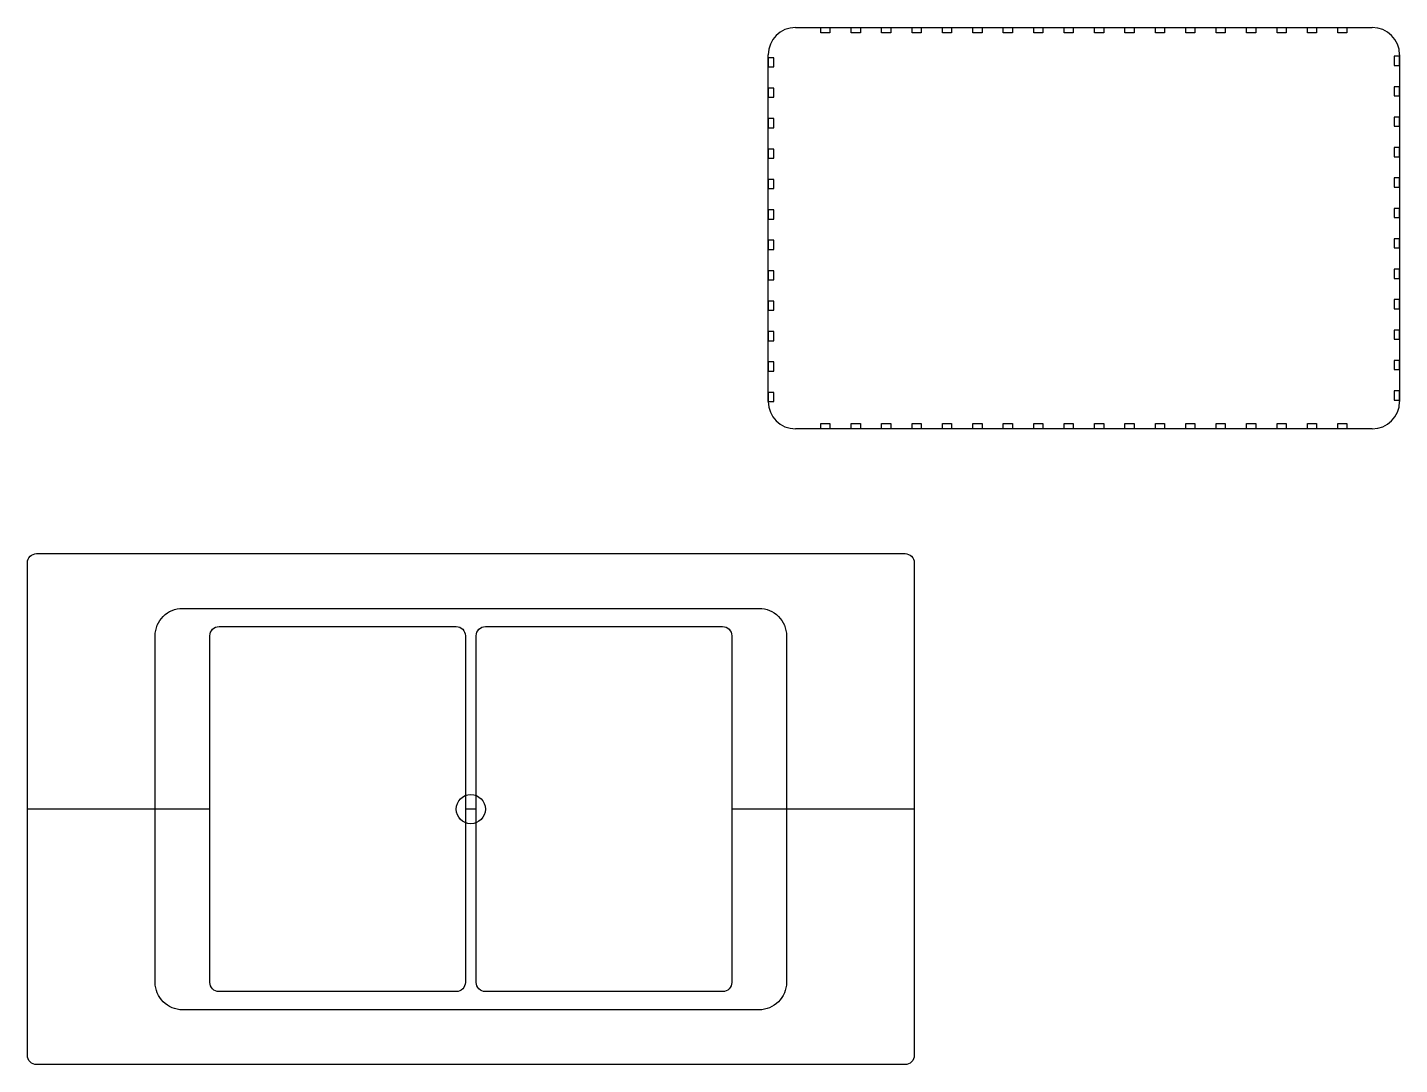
# Model space of a CAD drawing. Header units: inches. Extents: x 17 to 769, y 380 to 949.
import ezdxf

# ---------------------------------------------------------------- set-up
doc = ezdxf.new("R2010")
doc.units = ezdxf.units.IN
doc.header["$MEASUREMENT"] = 0

msp = doc.modelspace()

# ---------------------------------------------------------------- linework, layer by layer
for p, q in [((438.23, 948.69), (754.23, 948.69)), ((452.03, 948.69), (457.03, 948.69)), ((452.03, 945.69), (452.03, 948.69)), ((457.03, 948.69), (457.03, 945.69)), ((468.7, 948.69), (473.7, 948.69)), ((468.7, 945.69), (468.7, 948.69)), ((473.7, 948.69), (473.7, 945.69)), ((485.37, 948.69), (490.37, 948.69)), ((485.37, 945.69), (485.37, 948.69)), ((490.37, 948.69), (490.37, 945.69)), ((502.04, 948.69), (507.04, 948.69)), ((502.04, 945.69), (502.04, 948.69)), ((507.04, 948.69), (507.04, 945.69)), ((518.71, 948.69), (523.71, 948.69)), ((518.71, 945.69), (518.71, 948.69)), ((523.71, 948.69), (523.71, 945.69)), ((535.38, 948.69), (540.38, 948.69)), ((535.38, 945.69), (535.38, 948.69)), ((540.38, 948.69), (540.38, 945.69)), ((552.05, 948.69), (557.05, 948.69)), ((552.05, 945.69), (552.05, 948.69)), ((557.05, 948.69), (557.05, 945.69)), ((568.72, 948.69), (573.72, 948.69)), ((568.72, 945.69), (568.72, 948.69)), ((573.72, 948.69), (573.72, 945.69)), ((585.39, 948.69), (590.39, 948.69)), ((585.39, 945.69), (585.39, 948.69)), ((590.39, 948.69), (590.39, 945.69)), ((602.06, 948.69), (607.06, 948.69)), ((602.06, 945.69), (602.06, 948.69)), ((607.06, 948.69), (607.06, 945.69)), ((618.73, 948.69), (623.73, 948.69)), ((618.73, 945.69), (618.73, 948.69)), ((623.73, 948.69), (623.73, 945.69)), ((635.4, 948.69), (640.4, 948.69)), ((635.4, 945.69), (635.4, 948.69)), ((640.4, 948.69), (640.4, 945.69)), ((652.07, 948.69), (657.07, 948.69)), ((652.07, 945.69), (652.07, 948.69)), ((657.07, 948.69), (657.07, 945.69)), ((668.74, 948.69), (673.74, 948.69)), ((668.74, 945.69), (668.74, 948.69)), ((673.74, 948.69), (673.74, 945.69)), ((685.41, 948.69), (690.41, 948.69)), ((685.41, 945.69), (685.41, 948.69)), ((690.41, 948.69), (690.41, 945.69)), ((702.08, 948.69), (707.08, 948.69)), ((702.08, 945.69), (702.08, 948.69)), ((707.08, 948.69), (707.08, 945.69)), ((718.75, 948.69), (723.75, 948.69)), ((718.75, 945.69), (718.75, 948.69)), ((723.75, 948.69), (723.75, 945.69)), ((735.42, 948.69), (740.42, 948.69)), ((735.42, 945.69), (735.42, 948.69)), ((740.42, 948.69), (740.42, 945.69)), ((457.03, 945.69), (452.03, 945.69)), ((473.7, 945.69), (468.7, 945.69)), ((490.37, 945.69), (485.37, 945.69)), ((507.04, 945.69), (502.04, 945.69)), ((523.71, 945.69), (518.71, 945.69)), ((540.38, 945.69), (535.38, 945.69)), ((557.05, 945.69), (552.05, 945.69)), ((573.72, 945.69), (568.72, 945.69)), ((590.39, 945.69), (585.39, 945.69)), ((607.06, 945.69), (602.06, 945.69)), ((623.73, 945.69), (618.73, 945.69)), ((640.4, 945.69), (635.4, 945.69)), ((657.07, 945.69), (652.07, 945.69)), ((673.74, 945.69), (668.74, 945.69)), ((690.41, 945.69), (685.41, 945.69)), ((707.08, 945.69), (702.08, 945.69)), ((723.75, 945.69), (718.75, 945.69)), ((740.42, 945.69), (735.42, 945.69)), ((423.23, 743.69), (423.23, 933.69)), ((769.23, 932.88), (766.23, 932.88)), ((766.23, 932.88), (766.23, 927.88)), ((769.23, 933.69), (769.23, 743.69)), ((769.23, 927.88), (769.23, 932.88)), ((426.23, 932.06), (423.23, 932.06)), ((423.23, 932.06), (423.23, 927.06)), ((423.23, 927.06), (426.23, 927.06)), ((426.23, 927.06), (426.23, 932.06)), ((766.23, 927.88), (769.23, 927.88)), ((426.23, 915.39), (423.23, 915.39)), ((423.23, 915.39), (423.23, 910.39)), ((423.23, 910.39), (426.23, 910.39)), ((426.23, 910.39), (426.23, 915.39)), ((769.23, 916.21), (766.23, 916.21)), ((766.23, 916.21), (766.23, 911.21)), ((766.23, 911.21), (769.23, 911.21)), ((769.23, 911.21), (769.23, 916.21)), ((426.23, 898.72), (423.23, 898.72)), ((423.23, 898.72), (423.23, 893.72)), ((426.23, 893.72), (426.23, 898.72)), ((769.23, 899.54), (766.23, 899.54)), ((766.23, 899.54), (766.23, 894.54)), ((769.23, 894.54), (769.23, 899.54)), ((423.23, 893.72), (426.23, 893.72)), ((766.23, 894.54), (769.23, 894.54)), ((426.23, 882.05), (423.23, 882.05)), ((423.23, 882.05), (423.23, 877.05)), ((426.23, 877.05), (426.23, 882.05)), ((769.23, 882.87), (766.23, 882.87)), ((766.23, 882.87), (766.23, 877.87)), ((769.23, 877.87), (769.23, 882.87)), ((423.23, 877.05), (426.23, 877.05)), ((766.23, 877.87), (769.23, 877.87)), ((426.23, 865.38), (423.23, 865.38)), ((423.23, 865.38), (423.23, 860.38)), ((426.23, 860.38), (426.23, 865.38)), ((769.23, 866.2), (766.23, 866.2)), ((766.23, 866.2), (766.23, 861.2)), ((769.23, 861.2), (769.23, 866.2)), ((423.23, 860.38), (426.23, 860.38)), ((766.23, 861.2), (769.23, 861.2)), ((426.23, 848.71), (423.23, 848.71)), ((423.23, 848.71), (423.23, 843.71)), ((423.23, 843.71), (426.23, 843.71)), ((426.23, 843.71), (426.23, 848.71)), ((769.23, 849.53), (766.23, 849.53)), ((766.23, 849.53), (766.23, 844.53)), ((766.23, 844.53), (769.23, 844.53)), ((769.23, 844.53), (769.23, 849.53)), ((426.23, 832.04), (423.23, 832.04)), ((423.23, 832.04), (423.23, 827.04)), ((426.23, 827.04), (426.23, 832.04)), ((769.23, 832.86), (766.23, 832.86)), ((766.23, 832.86), (766.23, 827.86)), ((766.23, 827.86), (769.23, 827.86)), ((769.23, 827.86), (769.23, 832.86)), ((423.23, 827.04), (426.23, 827.04)), ((426.23, 815.37), (423.23, 815.37)), ((423.23, 815.37), (423.23, 810.37)), ((426.23, 810.37), (426.23, 815.37)), ((769.23, 816.19), (766.23, 816.19)), ((766.23, 816.19), (766.23, 811.19)), ((769.23, 811.19), (769.23, 816.19)), ((423.23, 810.37), (426.23, 810.37)), ((766.23, 811.19), (769.23, 811.19)), ((426.23, 798.7), (423.23, 798.7)), ((423.23, 798.7), (423.23, 793.7)), ((426.23, 793.7), (426.23, 798.7)), ((769.23, 799.52), (766.23, 799.52)), ((766.23, 799.52), (766.23, 794.52)), ((769.23, 794.52), (769.23, 799.52)), ((423.23, 793.7), (426.23, 793.7)), ((766.23, 794.52), (769.23, 794.52)), ((769.23, 782.85), (766.23, 782.85)), ((766.23, 782.85), (766.23, 777.85)), ((769.23, 777.85), (769.23, 782.85)), ((426.23, 782.03), (423.23, 782.03)), ((423.23, 782.03), (423.23, 777.03)), ((423.23, 777.03), (426.23, 777.03)), ((426.23, 777.03), (426.23, 782.03)), ((766.23, 777.85), (769.23, 777.85)), ((426.23, 765.36), (423.23, 765.36)), ((423.23, 765.36), (423.23, 760.36)), ((423.23, 760.36), (426.23, 760.36)), ((426.23, 760.36), (426.23, 765.36)), ((769.23, 766.18), (766.23, 766.18)), ((766.23, 766.18), (766.23, 761.18)), ((766.23, 761.18), (769.23, 761.18)), ((769.23, 761.18), (769.23, 766.18)), ((426.23, 748.69), (423.23, 748.69)), ((423.23, 748.69), (423.23, 743.69)), ((426.23, 743.69), (426.23, 748.69)), ((769.23, 749.51), (766.23, 749.51)), ((766.23, 749.51), (766.23, 744.51)), ((766.23, 744.51), (769.23, 744.51)), ((769.23, 744.51), (769.23, 749.51)), ((423.23, 743.69), (426.23, 743.69)), ((452.03, 731.69), (457.03, 731.69)), ((452.03, 728.69), (452.03, 731.69)), ((457.03, 731.69), (457.03, 728.69)), ((468.7, 731.69), (473.7, 731.69)), ((468.7, 728.69), (468.7, 731.69)), ((473.7, 731.69), (473.7, 728.69)), ((485.37, 731.69), (490.37, 731.69)), ((485.37, 728.69), (485.37, 731.69)), ((490.37, 731.69), (490.37, 728.69)), ((502.04, 731.69), (507.04, 731.69)), ((502.04, 728.69), (502.04, 731.69)), ((507.04, 731.69), (507.04, 728.69)), ((518.71, 731.69), (523.71, 731.69)), ((518.71, 728.69), (518.71, 731.69)), ((523.71, 731.69), (523.71, 728.69)), ((535.38, 731.69), (540.38, 731.69)), ((535.38, 728.69), (535.38, 731.69)), ((540.38, 731.69), (540.38, 728.69)), ((552.05, 731.69), (557.05, 731.69)), ((552.05, 728.69), (552.05, 731.69)), ((557.05, 731.69), (557.05, 728.69)), ((568.72, 731.69), (573.72, 731.69)), ((568.72, 728.69), (568.72, 731.69)), ((573.72, 731.69), (573.72, 728.69)), ((585.39, 731.69), (590.39, 731.69)), ((585.39, 728.69), (585.39, 731.69)), ((590.39, 731.69), (590.39, 728.69)), ((602.06, 731.69), (607.06, 731.69)), ((602.06, 728.69), (602.06, 731.69)), ((607.06, 731.69), (607.06, 728.69)), ((618.73, 731.69), (623.73, 731.69)), ((618.73, 728.69), (618.73, 731.69)), ((623.73, 731.69), (623.73, 728.69)), ((635.4, 731.69), (640.4, 731.69)), ((635.4, 728.69), (635.4, 731.69)), ((640.4, 731.69), (640.4, 728.69)), ((652.07, 731.69), (657.07, 731.69)), ((652.07, 728.69), (652.07, 731.69)), ((657.07, 731.69), (657.07, 728.69)), ((668.74, 731.69), (673.74, 731.69)), ((668.74, 728.69), (668.74, 731.69)), ((673.74, 731.69), (673.74, 728.69)), ((685.41, 731.69), (690.41, 731.69)), ((685.41, 728.69), (685.41, 731.69)), ((690.41, 731.69), (690.41, 728.69)), ((702.08, 731.69), (707.08, 731.69)), ((702.08, 728.69), (702.08, 731.69)), ((707.08, 731.69), (707.08, 728.69)), ((718.75, 731.69), (723.75, 731.69)), ((718.75, 728.69), (718.75, 731.69)), ((723.75, 731.69), (723.75, 728.69)), ((735.42, 731.69), (740.42, 731.69)), ((735.42, 728.69), (735.42, 731.69)), ((740.42, 731.69), (740.42, 728.69)), ((754.23, 728.69), (438.23, 728.69)), ((457.03, 728.69), (452.03, 728.69)), ((473.7, 728.69), (468.7, 728.69)), ((490.37, 728.69), (485.37, 728.69)), ((507.04, 728.69), (502.04, 728.69)), ((523.71, 728.69), (518.71, 728.69)), ((540.38, 728.69), (535.38, 728.69)), ((557.05, 728.69), (552.05, 728.69)), ((573.72, 728.69), (568.72, 728.69)), ((590.39, 728.69), (585.39, 728.69)), ((607.06, 728.69), (602.06, 728.69)), ((623.73, 728.69), (618.73, 728.69)), ((640.4, 728.69), (635.4, 728.69)), ((657.07, 728.69), (652.07, 728.69)), ((673.74, 728.69), (668.74, 728.69)), ((690.41, 728.69), (685.41, 728.69)), ((707.08, 728.69), (702.08, 728.69)), ((723.75, 728.69), (718.75, 728.69)), ((740.42, 728.69), (735.42, 728.69)), ((117.22, 520.31), (17.22, 520.31)), ((263.22, 520.31), (257.22, 520.31)), ((503.22, 520.31), (403.22, 520.31))]:
    msp.add_line(p, q)
for points in [[(17.22, 655.31, -0.414214), (22.22, 660.31), (498.22, 660.31, -0.414214), (503.22, 655.31), (503.22, 385.31, -0.414214), (498.22, 380.31), (22.22, 380.31, -0.414214), (17.22, 385.31)], [(87.22, 615.31, -0.414214), (102.22, 630.31), (418.22, 630.31, -0.414214), (433.22, 615.31), (433.22, 425.31, -0.414214), (418.22, 410.31), (102.22, 410.31, -0.414214), (87.22, 425.31)], [(117.22, 615.31, -0.414214), (122.22, 620.31), (252.22, 620.31, -0.414214), (257.22, 615.31), (257.22, 425.31, -0.414214), (252.22, 420.31), (122.22, 420.31, -0.414214), (117.22, 425.31)], [(263.22, 615.31, -0.414214), (268.22, 620.31), (398.22, 620.31, -0.414214), (403.22, 615.31), (403.22, 425.31, -0.414214), (398.22, 420.31), (268.22, 420.31, -0.414214), (263.22, 425.31)]]:
    msp.add_lwpolyline(points, format="xyb", close=True)
msp.add_circle((260.22, 520.31), 8)
for centre, start, end in [((438.23, 933.69), 90, 180), ((754.23, 933.69), 0, 90), ((438.23, 743.69), 180, 270), ((754.23, 743.69), 270, 0)]:
    msp.add_arc(centre, 15, start, end)

doc.saveas('drawing.dxf')
